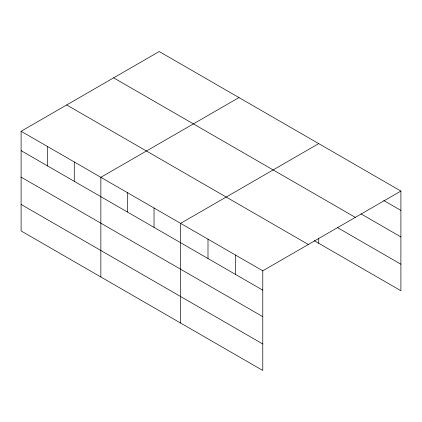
<?xml version="1.0" encoding="UTF-8"?>
<svg xmlns="http://www.w3.org/2000/svg" width="422" height="422" viewBox="0 0 422 422"><rect width="100%" height="100%" fill="white"/><g stroke="black" fill="none" stroke-linecap="round" stroke-linejoin="round"><path stroke-width="0.63" d="M314.205 240.677L400.9 290.732L400.9 191.06L159.221 51.526L21.1 131.268L21.1 230.939L262.779 370.474L262.779 270.803L21.1 131.268M238.973 97.572L100.853 177.314L100.853 276.985M318.731 143.617L180.605 223.359L180.605 323.03M262.779 270.803L400.9 191.06M383.783 200.534L400.9 210.42M360.958 213.859L400.9 236.921M113.639 77.843L355.319 217.372M337.558 227.658L400.9 264.225M66.681 104.957L308.361 244.486M21.1 150.633L262.779 290.162M21.1 177.135L262.779 316.664M21.1 204.438L262.779 343.972M318.731 238.119L318.731 243.288M235.386 254.988L235.386 274.347M207.999 239.174L207.999 258.533M154.025 208.014L154.025 227.374M127.439 192.664L127.439 212.023M74.267 161.969L74.267 181.328M47.686 146.619L47.686 165.978"/></g></svg>
